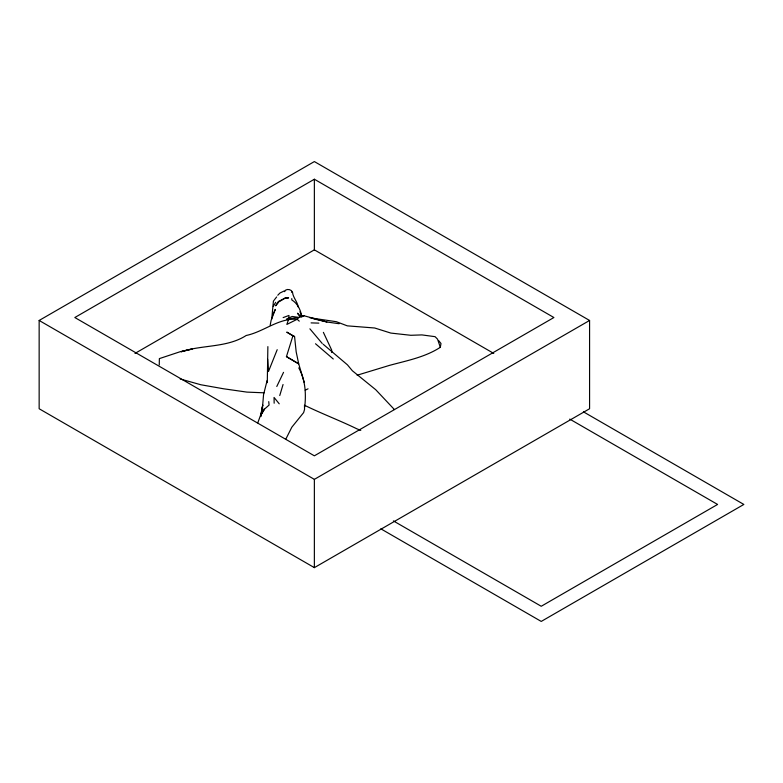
<?xml version="1.0" encoding="UTF-8"?>
<svg xmlns="http://www.w3.org/2000/svg" width="783" height="783" viewBox="0 0 783 783"><rect width="100%" height="100%" fill="white"/><g stroke="black" fill="none" stroke-linecap="round" stroke-linejoin="round"><path stroke-width="1.17" d="M298.773 367.893C305.35 379.755 306.182 393.467 304.773 406.69M267.287 382.691L267.874 346.615M261.023 416.527L262.745 404.919L260.808 415M299.272 321.147L297.139 319.288C278.689 317.878 263.871 331.757 246.185 335.496C226.953 347.887 202.357 344.647 181.098 351.773L192.178 349.032L180.423 351.626L159.37 358.614L159.252 364.917M270.184 325.239L271.104 320.423L275.293 309.393L272.553 315.471M260.896 415.196L262.618 405.878L263.548 394.681L267.12 380.509M262.276 410.038L262.726 407.865M286.441 356.608L298.714 363.86L296.189 351.929L294.565 336.543L286.754 332.119L292.92 335.838L286.441 356.608L298.714 363.86L304.254 382.486M357.126 375.223L389.454 365.387C406.69 360.689 425.179 357.214 440.32 347.3L440.995 343.502L438.705 340.654M279.756 395.542L283.055 384.522M288.614 319.307L286.832 324.436L297.139 319.288L300.114 316.322L304.019 315.764L326.873 321.989L339.108 323.731M257.783 422.84L260.543 415.303L264.409 409.206L269.078 405.075L268.745 401.63M277.202 349.688L268.481 371.475L267.639 359.211M276.781 386.489L283.544 372.336M286.01 438.764L291.824 427.195L303.628 412.602L304.558 409.372L304.479 405.232C321.461 413.571 339.705 420.471 356.931 428.839L360.777 430.396M261.483 414.197L264.409 409.206M273.287 306.368L275.685 302.297M278.66 302.199L275.636 305.801L278.366 301.484L285.276 298.108L288.594 297.765M274.285 299.958L273.404 301.191L271.73 319.043M276.663 296.943L274.813 299.292M277.769 295.25L279.942 293.018L284.229 290.943M279.472 301.553L285.09 298.02L288.506 297.912M39.15 320.462L314.365 161.572L589.579 320.462L589.579 408.746L314.365 567.636L39.15 408.746L39.15 320.462L314.365 479.362L589.579 320.462M314.365 179.229L74.825 317.526L314.365 455.823L553.904 317.526L314.365 179.229L314.365 249.846L493.76 353.417M134.979 353.417L314.365 249.846M305.213 390.179L308.032 388.828M283.143 317.604L288.956 315.451L288.986 318.74M301.122 316.772L304.019 315.764M296.884 317.732L286.509 319.053L292.167 316.469L299.194 317.438M264.116 392.812L246.909 392.107L223.576 388.779L200.81 384.747L180.207 378.972M318.838 323.125L311.076 322.89M284.63 291.658C285.09 288.565 291.384 288.692 292.509 292.323C293.018 297.609 297.471 301.67 298.176 306.985M309.941 317.8L336.416 321.715L347.27 325.845L374.695 327.999L390.834 333.078L410.821 335.29L421.91 334.909L435.084 336.67L437.55 339.176L440.32 347.3M291.491 292.098L292.509 292.323M313.269 318.72L326.873 321.989M292.92 335.838L294.565 336.543M583.452 411.848L743.85 504.448L541.239 621.428L380.832 528.819M569.75 419.101L717.59 504.448L541.239 606.267L393.399 520.91M323.144 344.217L347.456 364.858L352.379 370.77L375.713 389.699L394.417 409.578M333.274 358.996L315.52 343.766M300.721 316.919L297.471 313.22L300.427 316.792M309.892 328.831L322.204 343.453M279.228 403.813L274.06 397.461L274.158 403.225M323.379 332.344L331.708 350.118L331.757 352.546M299.958 311.722L301.338 315.392M301.837 317.046C300.838 310.332 297.824 303.569 291.805 299.938L291.765 298.607M314.365 479.362L314.365 567.636"/></g></svg>
